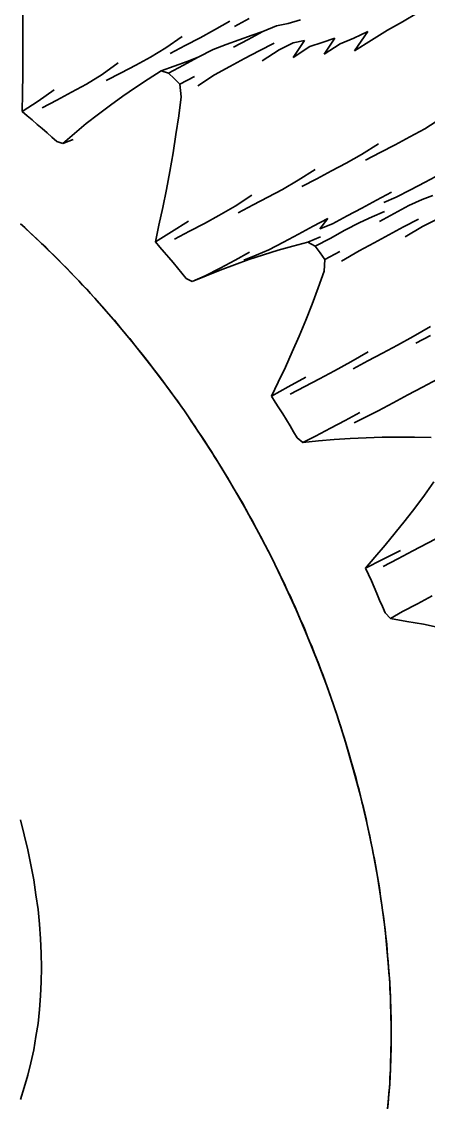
# Model space of a CAD drawing. Header units: millimetres. Extents: x 0 to 420, y 0 to 297.
# Drawn here: x 122.04 to 129.15, y 154.31 to 173.25 of the extents above; entities that cross this region are included whole.
import ezdxf

# ---------------------------------------------------------------- set-up
doc = ezdxf.new("R2010")
doc.units = ezdxf.units.MM
doc.header["$LTSCALE"] = 6
doc.layers.add('VISIVEL', color=7, linetype='Continuous', lineweight=35)

msp = doc.modelspace()

# ---------------------------------------------------------------- linework, layer by layer
at = {"layer": 'VISIVEL'}
for p, q in [((122.066, 173.029), (122.062, 173.381)), ((125.682, 173.253), (125.418, 173.105)), ((126.022, 173.305), (125.766, 173.165)), ((126.918, 173.277), (126.706, 173.217)), ((128.978, 173.405), (128.702, 173.245)), ((125.418, 173.105), (125.162, 172.965)), ((126.262, 173.077), (126.006, 172.937)), ((126.262, 173.077), (126.074, 173.009)), ((126.502, 173.177), (126.262, 173.077)), ((126.706, 173.217), (126.502, 173.177)), ((128.094, 173.073), (127.85, 172.957)), ((128.094, 173.073), (127.862, 172.737)), ((128.438, 173.101), (128.158, 172.925)), ((128.702, 173.245), (128.438, 173.101)), ((122.066, 172.685), (122.066, 173.029)), ((124.85, 172.989), (124.566, 172.789)), ((125.162, 172.965), (124.902, 172.829)), ((125.846, 172.929), (125.622, 172.849)), ((126.006, 172.937), (125.746, 172.801)), ((126.074, 173.009), (125.846, 172.929)), ((126.458, 172.873), (126.198, 172.737)), ((126.79, 172.877), (126.546, 172.757)), ((126.99, 172.917), (126.79, 172.621)), ((126.99, 172.917), (126.79, 172.877)), ((127.298, 172.881), (127.082, 172.813)), ((127.522, 172.961), (127.298, 172.881)), ((127.522, 172.961), (127.33, 172.677)), ((127.85, 172.957), (127.614, 172.861)), ((128.158, 172.925), (127.862, 172.737)), ((122.066, 172.337), (122.066, 172.685)), ((124.566, 172.789), (124.298, 172.629)), ((124.902, 172.829), (124.642, 172.693)), ((125.39, 172.761), (125.13, 172.625)), ((125.622, 172.849), (125.39, 172.761)), ((126.198, 172.737), (125.938, 172.601)), ((126.546, 172.757), (126.25, 172.565)), ((127.082, 172.813), (126.79, 172.621)), ((127.614, 172.861), (127.33, 172.677)), ((123.73, 172.525), (123.45, 172.321)), ((124.038, 172.489), (123.782, 172.353)), ((124.298, 172.629), (124.038, 172.489)), ((124.874, 172.489), (124.614, 172.349)), ((124.938, 172.549), (124.71, 172.469)), ((125.13, 172.625), (124.874, 172.489)), ((125.13, 172.625), (124.938, 172.549)), ((125.938, 172.601), (125.682, 172.461)), ((122.058, 171.993), (122.066, 172.337)), ((123.45, 172.321), (123.178, 172.153)), ((123.782, 172.353), (123.522, 172.217)), ((124.482, 172.389), (124.258, 172.245)), ((124.71, 172.469), (124.482, 172.389)), ((124.614, 172.349), (124.482, 172.389)), ((124.71, 172.253), (124.614, 172.349)), ((125.418, 172.317), (125.126, 172.125)), ((125.682, 172.461), (125.418, 172.317)), ((123.178, 172.153), (122.918, 172.013)), ((124.258, 172.245), (124.034, 172.097)), ((124.81, 172.153), (124.71, 172.253)), ((125.066, 172.289), (124.81, 172.153)), ((124.834, 171.933), (124.81, 172.153)), ((122.054, 171.677), (122.058, 171.993)), ((122.614, 172.057), (122.33, 171.857)), ((122.918, 172.013), (122.658, 171.877)), ((123.814, 171.945), (123.598, 171.789)), ((124.034, 172.097), (123.814, 171.945)), ((124.79, 171.601), (124.834, 171.933)), ((122.33, 171.857), (122.054, 171.677)), ((122.658, 171.877), (122.402, 171.741)), ((123.598, 171.789), (123.386, 171.629)), ((122.142, 171.601), (122.054, 171.677)), ((122.23, 171.529), (122.142, 171.601)), ((123.386, 171.629), (123.174, 171.465)), ((124.742, 171.273), (124.79, 171.601)), ((129.39, 171.565), (129.09, 171.377)), ((122.318, 171.453), (122.23, 171.529)), ((122.402, 171.381), (122.318, 171.453)), ((122.49, 171.305), (122.402, 171.381)), ((123.174, 171.465), (122.97, 171.293)), ((129.09, 171.377), (128.83, 171.237)), ((122.574, 171.229), (122.49, 171.305)), ((122.658, 171.153), (122.574, 171.229)), ((122.97, 171.293), (122.766, 171.121)), ((122.946, 171.189), (122.766, 171.121)), ((124.69, 170.953), (124.742, 171.273)), ((128.83, 171.237), (128.574, 171.097)), ((122.766, 171.121), (122.658, 171.153)), ((128.282, 171.113), (127.986, 170.925)), ((128.574, 171.097), (128.314, 170.961)), ((124.634, 170.629), (124.69, 170.953)), ((127.986, 170.925), (127.718, 170.777)), ((128.314, 170.961), (128.054, 170.825)), ((124.574, 170.313), (124.634, 170.629)), ((127.178, 170.665), (126.878, 170.477)), ((127.462, 170.641), (127.202, 170.501)), ((127.718, 170.777), (127.462, 170.641)), ((126.878, 170.477), (126.606, 170.317)), ((127.202, 170.501), (126.942, 170.365)), ((129.098, 170.445), (128.842, 170.309)), ((129.358, 170.581), (129.098, 170.445)), ((124.51, 170.001), (124.574, 170.313)), ((126.606, 170.317), (126.35, 170.181)), ((128.51, 170.265), (128.25, 170.129)), ((128.842, 170.309), (128.59, 170.181)), ((126.07, 170.213), (125.774, 170.025)), ((126.09, 170.045), (125.83, 169.905)), ((126.35, 170.181), (126.09, 170.045)), ((128.25, 170.129), (127.99, 169.989)), ((128.59, 170.181), (128.374, 170.089)), ((128.814, 170.033), (128.554, 169.897)), ((129.046, 170.141), (128.814, 170.033)), ((129.23, 170.209), (129.046, 170.141)), ((124.442, 169.689), (124.51, 170.001)), ((125.494, 169.861), (125.238, 169.721)), ((125.774, 170.025), (125.494, 169.861)), ((127.734, 169.853), (127.478, 169.717)), ((127.99, 169.989), (127.734, 169.853)), ((128.39, 169.929), (128.174, 169.837)), ((128.554, 169.897), (128.298, 169.757)), ((122.098, 169.649), (122.022, 169.717)), ((122.366, 169.397), (122.022, 169.717)), ((122.17, 169.581), (122.098, 169.649)), ((124.382, 169.401), (124.442, 169.689)), ((124.962, 169.761), (124.666, 169.573)), ((125.238, 169.721), (124.978, 169.585)), ((127.142, 169.673), (126.882, 169.533)), ((127.398, 169.809), (127.142, 169.673)), ((127.398, 169.809), (127.258, 169.629)), ((127.478, 169.717), (127.258, 169.629)), ((127.954, 169.737), (127.694, 169.601)), ((128.174, 169.837), (127.954, 169.737)), ((128.722, 169.661), (128.466, 169.525)), ((128.982, 169.797), (128.722, 169.661)), ((129.05, 169.669), (128.75, 169.489)), ((129.294, 169.789), (129.05, 169.669)), ((122.246, 169.513), (122.17, 169.581)), ((122.318, 169.445), (122.246, 169.513)), ((124.666, 169.573), (124.382, 169.401)), ((124.978, 169.585), (124.718, 169.449)), ((126.882, 169.533), (126.622, 169.397)), ((127.266, 169.489), (127.05, 169.397)), ((127.438, 169.461), (127.178, 169.325)), ((127.694, 169.601), (127.438, 169.461)), ((128.466, 169.525), (128.206, 169.385)), ((122.39, 169.373), (122.318, 169.445)), ((122.706, 169.065), (122.366, 169.397)), ((122.466, 169.305), (122.39, 169.373)), ((122.538, 169.233), (122.466, 169.305)), ((124.462, 169.309), (124.382, 169.401)), ((124.538, 169.221), (124.462, 169.309)), ((126.622, 169.397), (126.366, 169.261)), ((126.786, 169.325), (126.526, 169.253)), ((127.05, 169.397), (126.786, 169.325)), ((127.178, 169.325), (127.05, 169.397)), ((127.262, 169.209), (127.178, 169.325)), ((128.206, 169.385), (127.942, 169.245)), ((122.61, 169.161), (122.538, 169.233)), ((122.682, 169.089), (122.61, 169.161)), ((122.754, 169.017), (122.682, 169.089)), ((124.618, 169.129), (124.538, 169.221)), ((124.694, 169.037), (124.618, 169.129)), ((125.774, 169.081), (125.514, 168.941)), ((126.014, 169.089), (125.766, 169.001)), ((126.03, 169.217), (125.774, 169.081)), ((126.142, 169.165), (125.926, 169.077)), ((126.27, 169.173), (126.014, 169.089)), ((126.366, 169.261), (126.142, 169.165)), ((126.526, 169.253), (126.27, 169.173)), ((127.346, 169.093), (127.262, 169.209)), ((127.334, 168.885), (127.346, 169.093)), ((127.606, 169.229), (127.346, 169.093)), ((127.942, 169.245), (127.638, 169.065)), ((123.042, 168.721), (122.706, 169.065)), ((122.826, 168.945), (122.754, 169.017)), ((122.898, 168.869), (122.826, 168.945)), ((124.77, 168.945), (124.694, 169.037)), ((124.846, 168.853), (124.77, 168.945)), ((125.514, 168.941), (125.254, 168.805)), ((125.514, 168.905), (125.27, 168.805)), ((125.766, 169.001), (125.514, 168.905)), ((122.97, 168.797), (122.898, 168.869)), ((123.042, 168.721), (122.97, 168.797)), ((123.11, 168.645), (123.042, 168.721)), ((123.366, 168.369), (123.042, 168.721)), ((124.922, 168.761), (124.846, 168.853)), ((125.026, 168.705), (124.922, 168.761)), ((125.254, 168.805), (125.026, 168.705)), ((125.27, 168.805), (125.026, 168.705)), ((127.23, 168.597), (127.334, 168.885)), ((123.182, 168.573), (123.11, 168.645)), ((123.25, 168.497), (123.182, 168.573)), ((127.122, 168.313), (127.23, 168.597)), ((123.322, 168.417), (123.25, 168.497)), ((123.39, 168.341), (123.322, 168.417)), ((123.686, 168.001), (123.366, 168.369)), ((123.458, 168.265), (123.39, 168.341)), ((123.53, 168.185), (123.458, 168.265)), ((123.598, 168.109), (123.53, 168.185)), ((127.01, 168.029), (127.122, 168.313)), ((123.666, 168.029), (123.598, 168.109)), ((123.734, 167.949), (123.666, 168.029)), ((123.998, 167.625), (123.686, 168.001)), ((123.798, 167.869), (123.734, 167.949)), ((126.894, 167.753), (127.01, 168.029)), ((123.866, 167.789), (123.798, 167.869)), ((123.934, 167.709), (123.866, 167.789)), ((129.194, 167.921), (128.89, 167.745)), ((129.194, 167.765), (128.934, 167.629)), ((123.998, 167.625), (123.934, 167.709)), ((124.066, 167.545), (123.998, 167.625)), ((124.302, 167.241), (123.998, 167.625)), ((126.774, 167.481), (126.894, 167.753)), ((128.614, 167.593), (128.354, 167.457)), ((128.89, 167.745), (128.614, 167.593)), ((124.13, 167.465), (124.066, 167.545)), ((124.198, 167.381), (124.13, 167.465)), ((124.262, 167.297), (124.198, 167.381)), ((126.654, 167.213), (126.774, 167.481)), ((128.102, 167.481), (127.798, 167.305)), ((128.354, 167.457), (128.094, 167.321)), ((124.326, 167.213), (124.262, 167.297)), ((124.602, 166.849), (124.302, 167.241)), ((124.39, 167.129), (124.326, 167.213)), ((126.526, 166.949), (126.654, 167.213)), ((127.798, 167.305), (127.514, 167.149)), ((128.094, 167.321), (127.838, 167.181)), ((124.454, 167.045), (124.39, 167.129)), ((124.518, 166.961), (124.454, 167.045)), ((127.01, 167.037), (126.702, 166.865)), ((127.254, 167.009), (126.994, 166.873)), ((127.514, 167.149), (127.254, 167.009)), ((129.314, 167.001), (129.054, 166.861)), ((124.578, 166.877), (124.518, 166.961)), ((124.642, 166.793), (124.578, 166.877)), ((124.89, 166.445), (124.602, 166.849)), ((126.414, 166.701), (126.526, 166.949)), ((126.702, 166.865), (126.414, 166.701)), ((126.994, 166.873), (126.738, 166.737)), ((129.054, 166.861), (128.798, 166.725)), ((124.706, 166.705), (124.642, 166.793)), ((124.766, 166.621), (124.706, 166.705)), ((124.826, 166.533), (124.766, 166.621)), ((126.478, 166.597), (126.414, 166.701)), ((128.798, 166.725), (128.538, 166.589)), ((124.89, 166.445), (124.826, 166.533)), ((124.95, 166.357), (124.89, 166.445)), ((125.166, 166.033), (124.89, 166.445)), ((126.542, 166.497), (126.478, 166.597)), ((126.61, 166.393), (126.542, 166.497)), ((128.278, 166.449), (128.066, 166.341)), ((128.538, 166.589), (128.278, 166.449)), ((125.01, 166.269), (124.95, 166.357)), ((125.07, 166.181), (125.01, 166.269)), ((126.674, 166.289), (126.61, 166.393)), ((126.738, 166.185), (126.674, 166.289)), ((127.702, 166.281), (127.442, 166.145)), ((127.958, 166.417), (127.702, 166.281)), ((128.066, 166.341), (127.858, 166.237)), ((125.126, 166.093), (125.07, 166.181)), ((125.186, 166.005), (125.126, 166.093)), ((126.798, 166.081), (126.738, 166.185)), ((126.862, 165.973), (126.798, 166.081)), ((127.442, 166.145), (127.182, 166.005)), ((125.438, 165.617), (125.166, 166.033)), ((125.246, 165.917), (125.186, 166.005)), ((125.302, 165.825), (125.246, 165.917)), ((126.962, 165.893), (126.862, 165.973)), ((127.182, 166.005), (126.962, 165.893)), ((127.234, 165.921), (126.962, 165.893)), ((127.51, 165.945), (127.234, 165.921)), ((127.786, 165.965), (127.51, 165.945)), ((128.066, 165.977), (127.786, 165.965)), ((128.346, 165.985), (128.066, 165.977)), ((128.63, 165.989), (128.346, 165.985)), ((128.914, 165.989), (128.63, 165.989)), ((129.202, 165.981), (128.914, 165.989)), ((125.362, 165.737), (125.302, 165.825)), ((125.418, 165.645), (125.362, 165.737)), ((125.474, 165.557), (125.418, 165.645)), ((125.698, 165.189), (125.438, 165.617)), ((125.53, 165.465), (125.474, 165.557)), ((125.586, 165.373), (125.53, 165.465)), ((125.642, 165.281), (125.586, 165.373)), ((125.698, 165.189), (125.642, 165.281)), ((125.75, 165.097), (125.698, 165.189)), ((125.946, 164.757), (125.698, 165.189)), ((129.086, 164.973), (129.25, 165.205)), ((125.806, 165.005), (125.75, 165.097)), ((125.858, 164.913), (125.806, 165.005)), ((128.918, 164.749), (129.086, 164.973)), ((125.914, 164.821), (125.858, 164.913)), ((125.966, 164.729), (125.914, 164.821)), ((126.186, 164.321), (125.946, 164.757)), ((126.018, 164.633), (125.966, 164.729)), ((128.746, 164.529), (128.918, 164.749)), ((126.07, 164.541), (126.018, 164.633)), ((126.118, 164.445), (126.07, 164.541)), ((126.17, 164.353), (126.118, 164.445)), ((126.222, 164.257), (126.17, 164.353)), ((128.574, 164.313), (128.746, 164.529)), ((126.418, 163.877), (126.186, 164.321)), ((126.27, 164.161), (126.222, 164.257)), ((126.318, 164.065), (126.27, 164.161)), ((128.398, 164.101), (128.574, 164.313)), ((129.43, 164.285), (129.142, 164.137)), ((126.37, 163.973), (126.318, 164.065)), ((126.418, 163.877), (126.37, 163.973)), ((128.218, 163.893), (128.398, 164.101)), ((128.666, 164.009), (128.354, 163.849)), ((128.882, 164.001), (128.622, 163.861)), ((129.142, 164.137), (128.882, 164.001)), ((126.466, 163.781), (126.418, 163.877)), ((126.634, 163.425), (126.418, 163.877)), ((126.51, 163.685), (126.466, 163.781)), ((128.058, 163.697), (128.218, 163.893)), ((128.354, 163.849), (128.058, 163.697)), ((128.622, 163.861), (128.366, 163.725)), ((126.558, 163.589), (126.51, 163.685)), ((128.106, 163.589), (128.058, 163.697)), ((126.606, 163.493), (126.558, 163.589)), ((126.65, 163.393), (126.606, 163.493)), ((126.842, 162.973), (126.634, 163.425)), ((128.158, 163.477), (128.106, 163.589)), ((128.206, 163.365), (128.158, 163.477)), ((126.694, 163.297), (126.65, 163.393)), ((126.742, 163.201), (126.694, 163.297)), ((128.254, 163.253), (128.206, 163.365)), ((128.302, 163.141), (128.254, 163.253)), ((129.222, 163.213), (128.962, 163.077)), ((126.786, 163.105), (126.742, 163.201)), ((126.83, 163.005), (126.786, 163.105)), ((128.35, 163.029), (128.302, 163.141)), ((128.398, 162.917), (128.35, 163.029)), ((128.962, 163.077), (128.702, 162.941)), ((126.87, 162.909), (126.83, 163.005)), ((127.038, 162.517), (126.842, 162.973)), ((126.914, 162.809), (126.87, 162.909)), ((128.49, 162.817), (128.398, 162.917)), ((128.702, 162.941), (128.49, 162.817)), ((126.958, 162.713), (126.914, 162.809)), ((126.998, 162.613), (126.958, 162.713)), ((128.778, 162.769), (128.49, 162.817)), ((129.07, 162.717), (128.778, 162.769)), ((129.362, 162.657), (129.07, 162.717)), ((127.038, 162.517), (126.998, 162.613)), ((127.078, 162.417), (127.038, 162.517)), ((127.222, 162.053), (127.038, 162.517)), ((127.122, 162.317), (127.078, 162.417)), ((127.158, 162.221), (127.122, 162.317)), ((127.198, 162.121), (127.158, 162.221)), ((127.238, 162.021), (127.198, 162.121)), ((127.398, 161.593), (127.222, 162.053)), ((127.274, 161.921), (127.238, 162.021)), ((127.314, 161.825), (127.274, 161.921)), ((127.35, 161.725), (127.314, 161.825)), ((127.386, 161.625), (127.35, 161.725)), ((127.422, 161.525), (127.386, 161.625)), ((127.558, 161.125), (127.398, 161.593)), ((127.458, 161.425), (127.422, 161.525)), ((127.49, 161.325), (127.458, 161.425)), ((127.526, 161.225), (127.49, 161.325)), ((127.558, 161.125), (127.526, 161.225)), ((127.59, 161.025), (127.558, 161.125)), ((127.706, 160.657), (127.558, 161.125)), ((127.622, 160.925), (127.59, 161.025)), ((127.654, 160.825), (127.622, 160.925)), ((127.686, 160.725), (127.654, 160.825)), ((127.718, 160.625), (127.686, 160.725)), ((127.842, 160.189), (127.706, 160.657)), ((127.746, 160.525), (127.718, 160.625)), ((127.778, 160.425), (127.746, 160.525)), ((127.806, 160.321), (127.778, 160.425)), ((127.834, 160.221), (127.806, 160.321)), ((127.862, 160.121), (127.834, 160.221)), ((127.97, 159.721), (127.842, 160.189)), ((127.89, 160.021), (127.862, 160.121)), ((127.918, 159.921), (127.89, 160.021)), ((127.942, 159.821), (127.918, 159.921)), ((127.97, 159.721), (127.942, 159.821)), ((127.994, 159.617), (127.97, 159.721)), ((128.078, 159.249), (127.97, 159.721)), ((128.018, 159.517), (127.994, 159.617)), ((128.042, 159.417), (128.018, 159.517)), ((122.09, 159.037), (122.022, 159.301)), ((128.066, 159.317), (128.042, 159.417)), ((128.086, 159.217), (128.066, 159.317)), ((128.178, 158.781), (128.078, 159.249)), ((128.11, 159.117), (128.086, 159.217)), ((128.13, 159.017), (128.11, 159.117)), ((122.15, 158.777), (122.09, 159.037)), ((128.15, 158.917), (128.13, 159.017)), ((128.17, 158.813), (128.15, 158.917)), ((122.206, 158.513), (122.15, 158.777)), ((128.19, 158.713), (128.17, 158.813)), ((128.266, 158.313), (128.178, 158.781)), ((128.21, 158.613), (128.19, 158.713)), ((122.254, 158.253), (122.206, 158.513)), ((128.23, 158.513), (128.21, 158.613)), ((128.246, 158.413), (128.23, 158.513)), ((128.266, 158.313), (128.246, 158.413)), ((128.282, 158.213), (128.266, 158.313)), ((128.338, 157.849), (128.266, 158.313)), ((122.294, 157.993), (122.254, 158.253)), ((128.298, 158.113), (128.282, 158.213)), ((128.314, 158.013), (128.298, 158.113)), ((122.33, 157.733), (122.294, 157.993)), ((128.326, 157.913), (128.314, 158.013)), ((128.342, 157.813), (128.326, 157.913)), ((122.354, 157.477), (122.33, 157.733)), ((128.398, 157.385), (128.338, 157.849)), ((128.354, 157.717), (128.342, 157.813)), ((128.37, 157.617), (128.354, 157.717)), ((128.382, 157.517), (128.37, 157.617)), ((122.374, 157.221), (122.354, 157.477)), ((128.394, 157.417), (128.382, 157.517)), ((128.406, 157.317), (128.394, 157.417)), ((128.442, 156.925), (128.398, 157.385)), ((122.386, 156.969), (122.374, 157.221)), ((128.414, 157.221), (128.406, 157.317)), ((128.426, 157.121), (128.414, 157.221)), ((122.39, 156.717), (122.386, 156.969)), ((128.434, 157.021), (128.426, 157.121)), ((128.442, 156.925), (128.434, 157.021)), ((128.45, 156.825), (128.442, 156.925)), ((128.478, 156.465), (128.442, 156.925)), ((128.458, 156.729), (128.45, 156.825)), ((122.39, 156.717), (122.386, 156.469)), ((128.466, 156.629), (128.458, 156.729)), ((128.474, 156.533), (128.466, 156.629)), ((122.374, 156.225), (122.386, 156.469)), ((128.478, 156.433), (128.474, 156.533)), ((128.498, 156.013), (128.478, 156.465)), ((128.482, 156.337), (128.478, 156.433)), ((122.354, 155.985), (122.374, 156.225)), ((128.49, 156.241), (128.482, 156.337)), ((128.494, 156.141), (128.49, 156.241)), ((128.494, 156.045), (128.494, 156.141)), ((128.498, 155.949), (128.494, 156.045)), ((122.33, 155.745), (122.354, 155.985)), ((128.502, 155.565), (128.498, 156.013)), ((128.502, 155.853), (128.498, 155.949)), ((128.502, 155.757), (128.502, 155.853)), ((122.294, 155.513), (122.33, 155.745)), ((128.502, 155.661), (128.502, 155.757)), ((128.502, 155.565), (128.502, 155.661)), ((122.254, 155.281), (122.294, 155.513)), ((128.502, 155.565), (128.498, 155.121)), ((128.502, 155.565), (128.502, 155.469)), ((128.502, 155.373), (128.502, 155.469)), ((122.206, 155.057), (122.254, 155.281)), ((128.498, 155.185), (128.502, 155.277)), ((128.502, 155.277), (128.502, 155.373)), ((128.478, 154.681), (128.498, 155.121)), ((128.494, 155.089), (128.498, 155.185)), ((128.494, 154.993), (128.494, 155.089)), ((122.15, 154.837), (122.206, 155.057)), ((128.482, 154.809), (128.49, 154.901)), ((128.49, 154.901), (128.494, 154.993)), ((122.09, 154.625), (122.15, 154.837)), ((128.474, 154.621), (128.478, 154.713)), ((128.478, 154.713), (128.482, 154.809)), ((122.022, 154.413), (122.09, 154.625)), ((128.442, 154.249), (128.478, 154.681)), ((128.458, 154.433), (128.466, 154.529)), ((128.466, 154.529), (128.474, 154.621)), ((128.442, 154.249), (128.45, 154.341)), ((128.45, 154.341), (128.458, 154.433))]:
    msp.add_line(p, q, dxfattribs=at)

doc.saveas('drawing.dxf')
